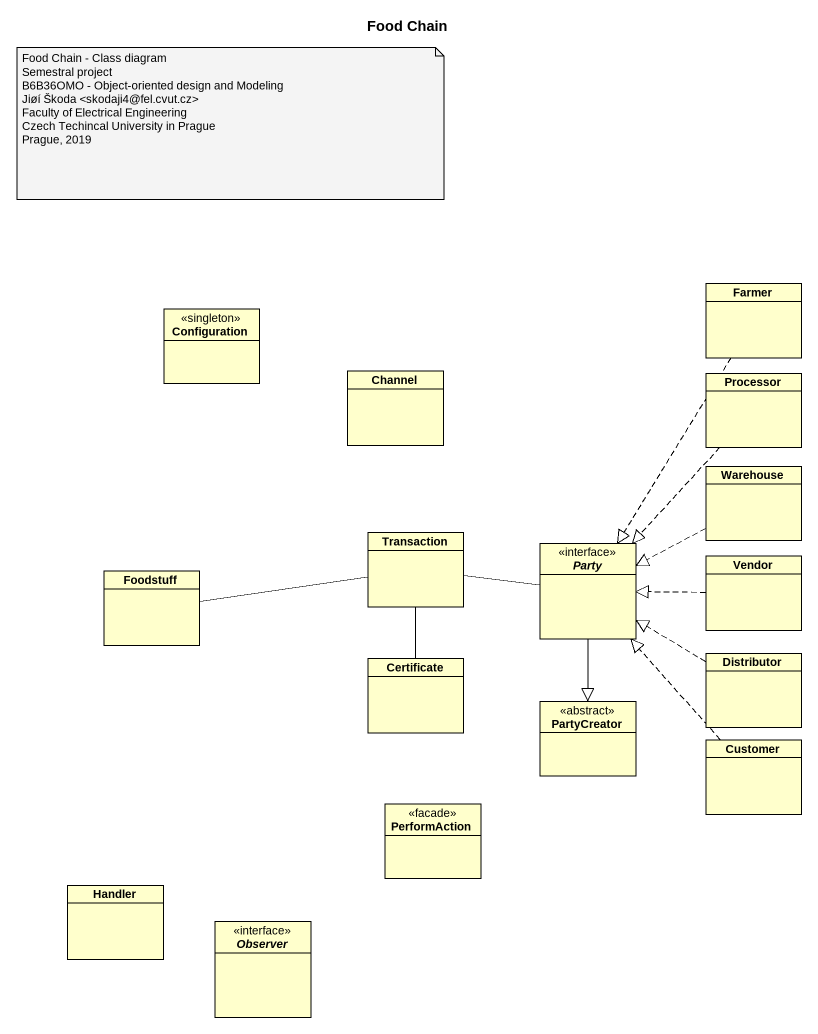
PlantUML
@startuml
title Food Chain
hide circle
hide empty members
class Farmer
class Configuration <<singleton>>
class Channel
class Processor
class Warehouse
class Transaction
interface Party
class Foodstuff
class Vendor
class Certificate
class Distributor
class PartyCreator <<abstract>>
class Customer
class PerformAction <<facade>>
class Handler
interface Observer
Farmer ..|> Party
Processor ..|> Party
Warehouse .left.|> Party
Party -left- Transaction
Party --|> PartyCreator
Foodstuff -right- Transaction
Vendor .left.|> Party
Certificate -up- Transaction
Distributor .up.|> Party
Customer .up.|> Party
note as N1
  Food Chain - Class diagram
  Semestral project
  B6B36OMO - Object-oriented design and Modeling
  Jiøí Škoda <skodaji4@fel.cvut.cz>
  Faculty of Electrical Engineering
  Czech Techincal University in Prague
  Prague, 2019
end note
@enduml
